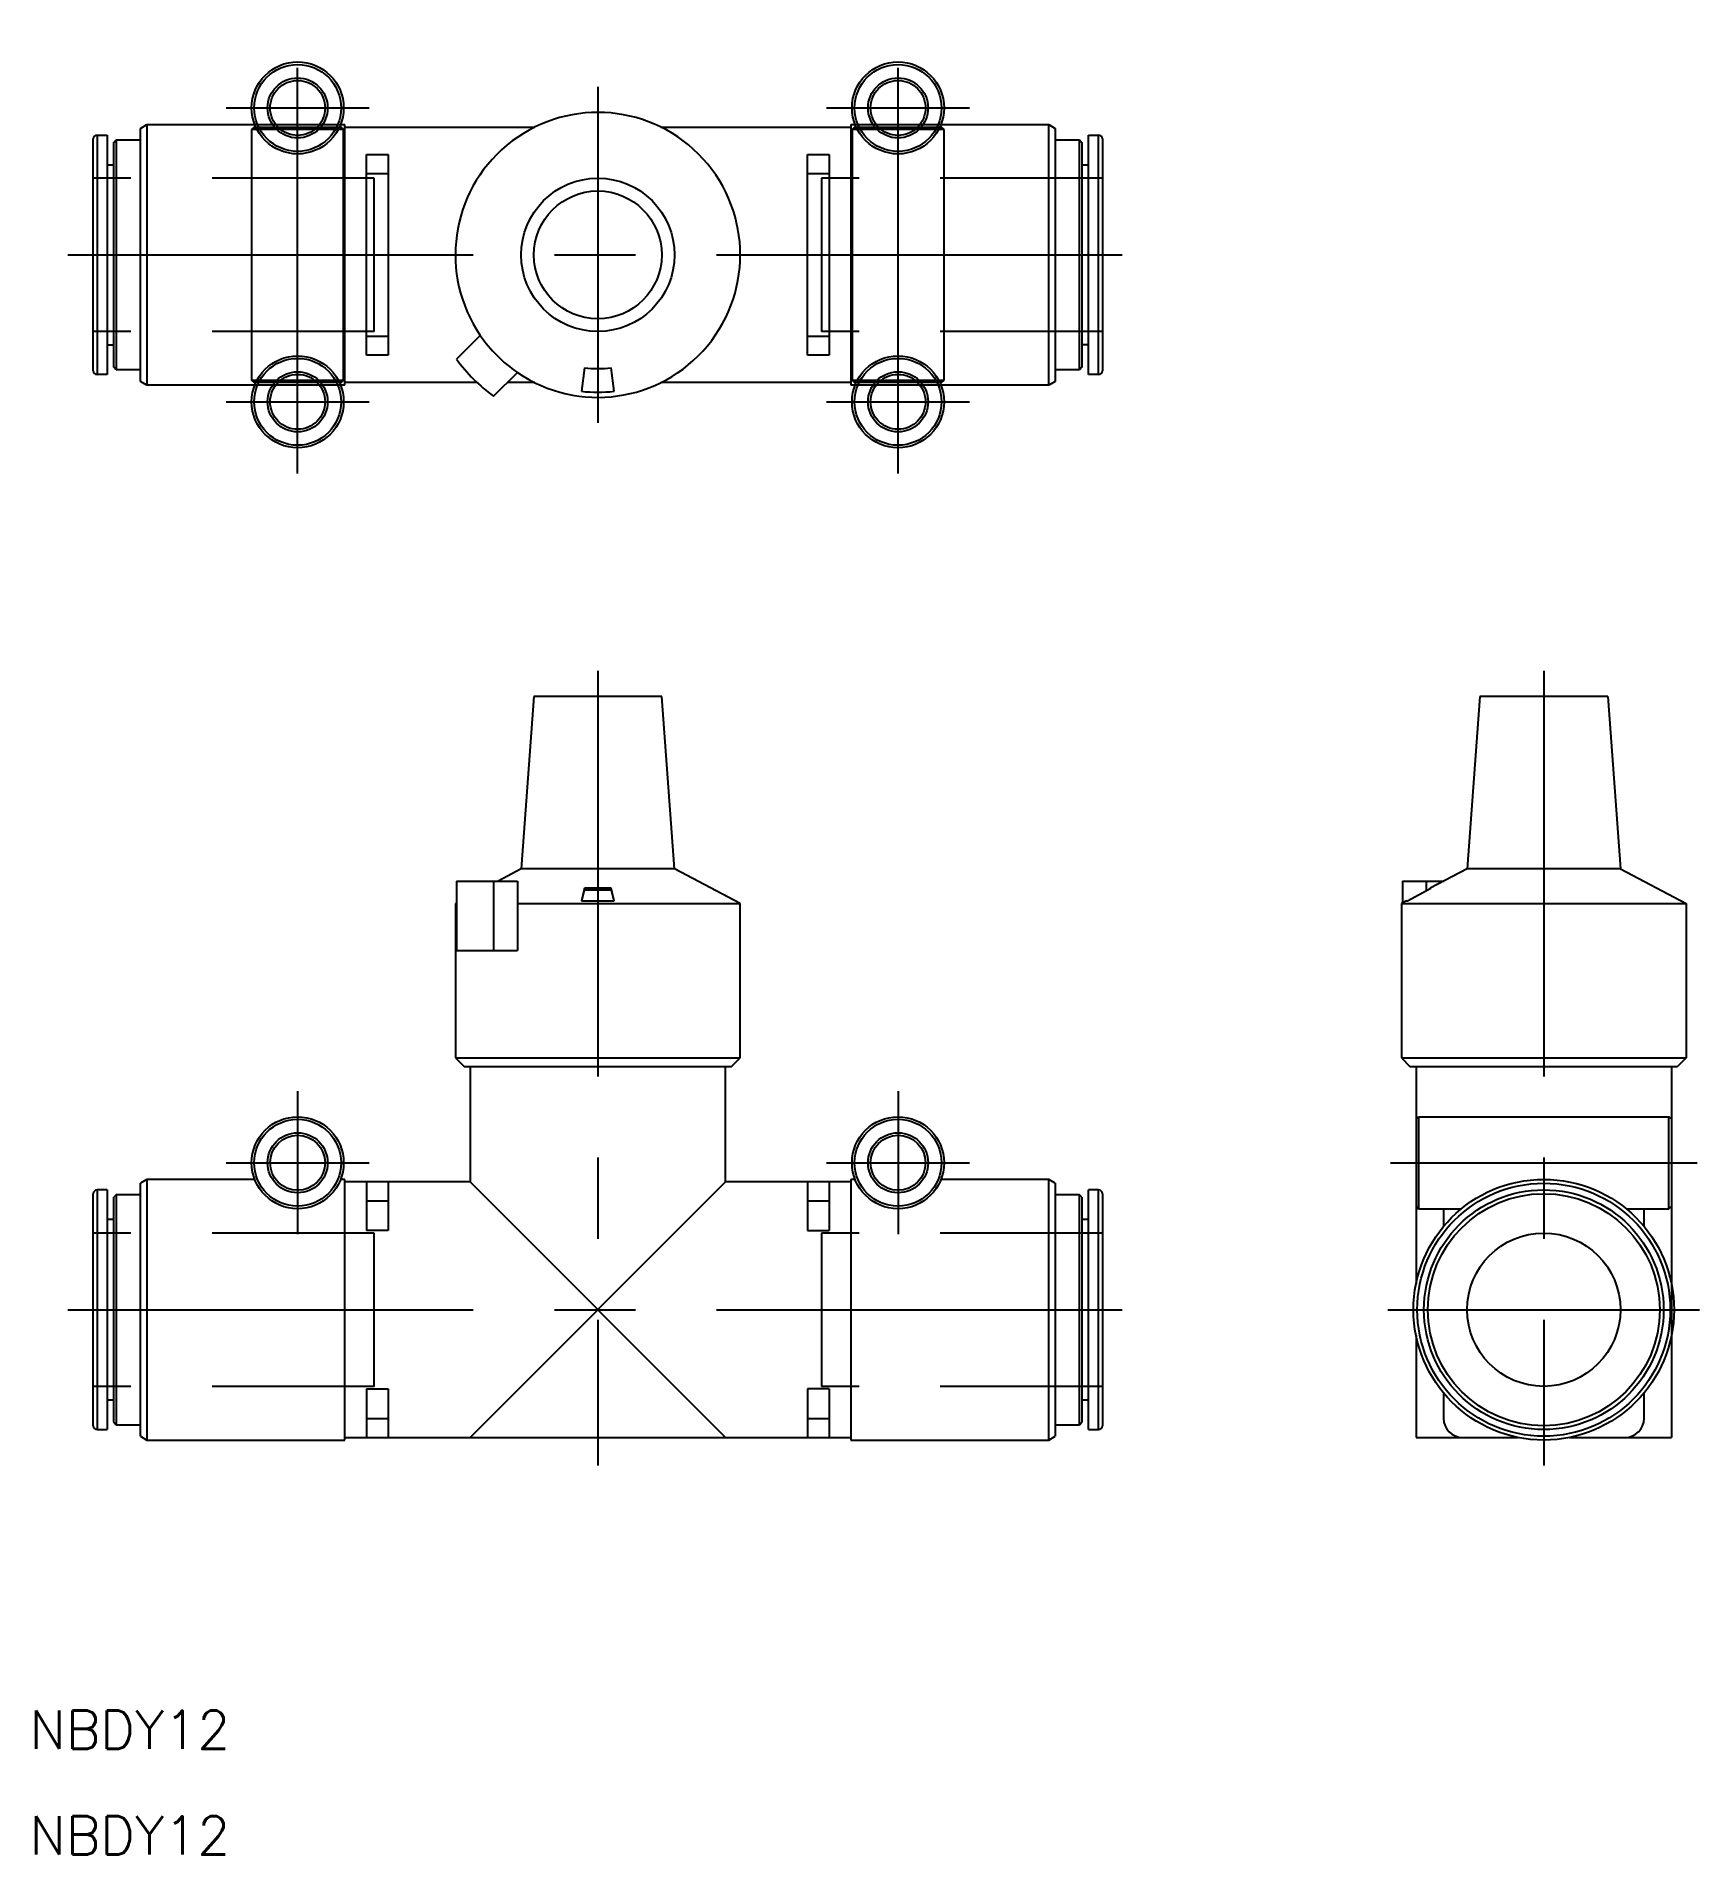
# Model space of a CAD drawing. Extents: x -44 to 86, y -33 to 110.
import ezdxf

# ---------------------------------------------------------------- set-up
doc = ezdxf.new("R2010")
doc.units = 0
for name, pattern in [('CENTER', [50.8, 31.75, -6.35, 6.35, -6.35]), ('DASHED', [19.05, 12.7, -6.35]), ('PHANTOM', [63.5, 31.75, -6.35, 6.35, -6.35, 6.35, -6.35])]:
    doc.linetypes.add(name, pattern=pattern)
doc.layers.get('0').update_dxf_attribs({"linetype": 'CONTINUOUS'})
doc.layers.add('CENTER', color=1, linetype='CENTER')
doc.styles.get("Standard").update_dxf_attribs({"font": 'txt.shx', "height": 3, "bigfont": 'bigfont.shx'})

msp = doc.modelspace()

# ---------------------------------------------------------------- linework, layer by layer
at = {"color": 7, "linetype": 'CONTINUOUS'}
for p, q in [((-35.8, 102.45), (-35.3, 102.75)), ((-35.3, 102.75), (-35.3, 82.35)), ((-35.3, 102.75), (-19.8, 102.75)), ((-26.9, 102.55), (-27.1, 102.35)), ((-26.9, 102.55), (-20.1, 102.55)), ((-19.9, 102.35), (-20.1, 102.55)), ((-19.8, 82.35), (-19.8, 102.75)), ((-19.8, 102.55), (-4.93, 102.55)), ((4.93, 102.55), (19.8, 102.55)), ((19.8, 102.75), (19.8, 82.35)), ((19.8, 102.75), (35.3, 102.75)), ((20.1, 102.55), (19.9, 102.35)), ((20.1, 102.55), (26.9, 102.55)), ((27.1, 102.35), (26.9, 102.55)), ((35.3, 82.35), (35.3, 102.75)), ((35.3, 102.75), (35.8, 102.45)), ((-39.5, 83.48), (-39.5, 101.62)), ((-39.2, 101.93), (-39.2, 83.18)), ((-39.2, 101.93), (-38.4, 101.93)), ((-38.4, 101.93), (-38.4, 83.18)), ((-37.9, 101.35), (-37.7, 101.55)), ((-37.9, 83.75), (-37.9, 101.35)), ((-37.7, 101.55), (-37.7, 83.55)), ((-37.7, 101.55), (-35.8, 101.55)), ((-35.8, 82.65), (-35.8, 102.45)), ((-19.9, 102.35), (-27.1, 102.35)), ((-27.1, 102.35), (-27.1, 82.75)), ((-19.9, 82.75), (-19.9, 102.35)), ((27.1, 102.35), (19.9, 102.35)), ((19.9, 102.35), (19.9, 82.75)), ((27.1, 82.75), (27.1, 102.35)), ((35.8, 102.45), (35.8, 82.65)), ((35.8, 101.55), (37.7, 101.55)), ((37.7, 83.55), (37.7, 101.55)), ((37.7, 101.55), (37.9, 101.35)), ((37.9, 101.35), (37.9, 83.75)), ((38.4, 83.18), (38.4, 101.93)), ((38.4, 101.93), (39.2, 101.93)), ((39.2, 83.18), (39.2, 101.93)), ((39.5, 101.62), (39.5, 83.48)), ((-18.1, 84.7), (-18.1, 100.4)), ((-18.1, 100.4), (-16.4, 100.4)), ((-16.4, 100.4), (-16.4, 84.7)), ((16.4, 84.7), (16.4, 100.4)), ((16.4, 100.4), (18.1, 100.4)), ((18.1, 100.4), (18.1, 84.7)), ((-38.4, 99.6), (-37.9, 99.6)), ((-16.4, 98.9), (-18.1, 98.9)), ((18.1, 98.9), (16.4, 98.9)), ((37.9, 99.6), (38.4, 99.6)), ((-38.4, 85.5), (-37.9, 85.5)), ((-18.1, 86.2), (-16.4, 86.2)), ((-9.2, 86.25), (-11.06, 84.39)), ((16.4, 86.2), (18.1, 86.2)), ((38.4, 85.5), (37.9, 85.5)), ((-16.4, 84.7), (-18.1, 84.7)), ((18.1, 84.7), (16.4, 84.7)), ((-38.4, 83.18), (-39.2, 83.18)), ((-37.7, 83.55), (-37.9, 83.75)), ((-35.8, 83.55), (-37.7, 83.55)), ((-35.3, 82.35), (-35.8, 82.65)), ((-27.1, 82.75), (-19.9, 82.75)), ((-27.1, 82.75), (-26.9, 82.55)), ((-20.1, 82.55), (-26.9, 82.55)), ((-20.1, 82.55), (-19.9, 82.75)), ((-9.44, 82.55), (-19.8, 82.55)), ((-8.16, 81.49), (-6.3, 83.35)), ((-4.93, 82.55), (-7.1, 82.55)), ((-1.05, 83.71), (-1.27, 81.88)), ((1.27, 81.88), (1.05, 83.71)), ((19.8, 82.55), (4.93, 82.55)), ((19.9, 82.75), (27.1, 82.75)), ((19.9, 82.75), (20.1, 82.55)), ((26.9, 82.55), (20.1, 82.55)), ((26.9, 82.55), (27.1, 82.75)), ((35.8, 82.65), (35.3, 82.35)), ((37.7, 83.55), (35.8, 83.55)), ((37.9, 83.75), (37.7, 83.55)), ((39.2, 83.18), (38.4, 83.18)), ((-19.8, 82.35), (-35.3, 82.35)), ((35.3, 82.35), (19.8, 82.35)), ((-5, 58), (-6, 44.5)), ((5, 58), (-5, 58)), ((6, 44.5), (5, 58)), ((69.05, 58), (68.05, 44.5)), ((79.05, 58), (69.05, 58)), ((79.05, 58), (80.05, 44.5)), ((-6, 44.5), (-7.81, 43.55)), ((6, 44.5), (-6, 44.5)), ((11.15, 41.8), (6, 44.5)), ((68.05, 44.5), (65.15, 42.98)), ((80.05, 44.5), (68.05, 44.5)), ((80.05, 44.5), (85.2, 41.8)), ((-11.06, 43.55), (-8.16, 43.55)), ((-11.06, 43.55), (-11.06, 38.1)), ((-8.16, 43.55), (-8.16, 38.1)), ((-8.16, 43.55), (-6.3, 43.55)), ((-6.3, 43.55), (-6.3, 38.1)), ((-1.05, 42.98), (-1.27, 42.01)), ((-1.24, 42.01), (-1.05, 42.87)), ((-1.05, 42.87), (-1.05, 42.98)), ((1.05, 42.98), (-1.05, 42.98)), ((-1.05, 42.87), (1.05, 42.87)), ((1.27, 42.01), (1.05, 42.98)), ((1.05, 42.87), (1.05, 42.98)), ((1.05, 42.87), (1.24, 42.01)), ((62.99, 43.55), (66.24, 43.55)), ((62.99, 43.55), (62.99, 41.85)), ((63.38, 42.01), (65.21, 42.98)), ((64.85, 43.55), (64.85, 42.79)), ((65.21, 42.98), (65.15, 42.98)), ((65.15, 42.98), (65.15, 42.95)), ((-11.06, 41.85), (-11.15, 41.8)), ((-11.15, 41.8), (-11.06, 41.8)), ((-11.15, 41.8), (-11.15, 29.7)), ((-6.3, 41.8), (11.15, 41.8)), ((-1.27, 42.01), (1.27, 42.01)), ((11.15, 29.7), (11.15, 41.8)), ((63.3, 42.01), (62.9, 41.8)), ((62.9, 41.8), (85.2, 41.8)), ((62.9, 41.8), (62.9, 29.7)), ((63.3, 42.01), (63.38, 42.01)), ((85.2, 41.8), (85.2, 29.7)), ((-11.06, 38.1), (-8.16, 38.1)), ((-8.16, 38.1), (-6.3, 38.1)), ((-11.15, 29.7), (11.15, 29.7)), ((-11.15, 29.7), (-10.45, 29)), ((10.45, 29), (-10.45, 29)), ((-10, 29), (-10, 20)), ((10, 20), (10, 29)), ((10.45, 29), (11.15, 29.7)), ((62.9, 29.7), (85.2, 29.7)), ((62.9, 29.7), (63.6, 29)), ((84.5, 29), (63.6, 29)), ((64.05, 29), (64.05, 12.01)), ((84.05, 29), (84.05, 0)), ((85.2, 29.7), (84.5, 29)), ((64.05, 24.9), (64.25, 25.1)), ((64.25, 25.1), (64.25, 17.9)), ((64.25, 25.1), (83.85, 25.1)), ((83.85, 17.9), (83.85, 25.1)), ((83.85, 25.1), (84.05, 24.9)), ((-35.3, 20.2), (-35.8, 19.9)), ((-35.3, 20.2), (-35.3, -0.2)), ((-26.86, 20.2), (-35.3, 20.2)), ((-19.8, 20.2), (-20.14, 20.2)), ((-19.8, -0.2), (-19.8, 20.2)), ((-10, 20), (-19.8, 20)), ((-18.1, 20), (-18.1, 16.19)), ((-16.4, 20), (-16.4, 16.19)), ((-10, 20), (10, 0)), ((-10, 0), (10, 20)), ((19.8, 20), (10, 20)), ((16.4, 20), (16.4, 16.19)), ((18.1, 20), (18.1, 16.19)), ((19.8, 20.2), (19.8, -0.2)), ((20.14, 20.2), (19.8, 20.2)), ((35.3, 20.2), (26.86, 20.2)), ((35.3, -0.2), (35.3, 20.2)), ((35.8, 19.9), (35.3, 20.2)), ((-39.5, 0.92), (-39.5, 19.07)), ((-39.2, 19.37), (-39.2, 0.62)), ((-38.4, 19.37), (-39.2, 19.37)), ((-38.4, 19.37), (-38.4, 0.62)), ((-37.7, 19), (-37.9, 18.8)), ((-37.9, 1.2), (-37.9, 18.8)), ((-37.7, 19), (-37.7, 1)), ((-35.8, 19), (-37.7, 19)), ((-35.8, 0.1), (-35.8, 19.9)), ((-16.4, 18.5), (-18.1, 18.5)), ((18.1, 18.5), (16.4, 18.5)), ((35.8, 19.9), (35.8, 0.1)), ((37.7, 19), (35.8, 19)), ((37.7, 1), (37.7, 19)), ((37.9, 18.8), (37.7, 19)), ((37.9, 18.8), (37.9, 1.2)), ((38.4, 0.62), (38.4, 19.37)), ((39.2, 19.37), (38.4, 19.37)), ((39.2, 0.62), (39.2, 19.37)), ((39.5, 19.07), (39.5, 0.92)), ((64.05, 18.1), (64.25, 17.9)), ((64.25, 17.9), (67.6, 17.9)), ((66.2, 17.9), (66.2, 16.51)), ((80.5, 17.9), (83.85, 17.9)), ((81.9, 16.51), (81.9, 17.9)), ((83.85, 17.9), (84.05, 18.1)), ((-37.9, 17.05), (-38.4, 17.05)), ((-16.4, 16.19), (-18.1, 16.19)), ((16.4, 16.19), (18.1, 16.19)), ((38.4, 17.05), (37.9, 17.05)), ((64.05, 7.99), (64.05, 0)), ((-38.4, 2.95), (-37.9, 2.95)), ((-18.1, 3.81), (-18.1, 0)), ((-18.1, 3.81), (-16.4, 3.81)), ((-16.4, 3.81), (-16.4, 0)), ((16.4, 3.81), (16.4, 0)), ((18.1, 3.81), (16.4, 3.81)), ((18.1, 3.81), (18.1, 0)), ((37.9, 2.95), (38.4, 2.95)), ((66.2, 3.49), (66.2, 1.5)), ((81.9, 1.5), (81.9, 3.49)), ((-18.1, 1.5), (-16.4, 1.5)), ((16.4, 1.5), (18.1, 1.5)), ((-39.2, 0.62), (-38.4, 0.62)), ((-37.9, 1.2), (-37.7, 1)), ((-37.7, 1), (-35.8, 1)), ((-35.8, 0.1), (-35.3, -0.2)), ((-19.8, 0), (19.8, 0)), ((35.3, -0.2), (35.8, 0.1)), ((35.8, 1), (37.7, 1)), ((37.7, 1), (37.9, 1.2)), ((38.4, 0.62), (39.2, 0.62)), ((64.05, 0), (72.04, 0)), ((76.06, 0), (84.05, 0)), ((-35.3, -0.2), (-19.8, -0.2)), ((19.8, -0.2), (35.3, -0.2))]:
    msp.add_line(p, q, dxfattribs=at)
at = {"color": 3, "linetype": 'DASHED'}
for p, q in [((-17.5, 98.55), (-39.5, 98.55)), ((-17.5, 86.55), (-17.5, 98.55)), ((39.5, 98.55), (17.5, 98.55)), ((17.5, 98.55), (17.5, 86.55)), ((-17.5, 86.55), (-39.5, 86.55)), ((39.5, 86.55), (17.5, 86.55)), ((-17.5, 16), (-39.5, 16)), ((-17.5, 4), (-17.5, 16)), ((39.5, 16), (17.5, 16)), ((17.5, 16), (17.5, 4)), ((-17.5, 4), (-39.5, 4)), ((39.5, 4), (17.5, 4))]:
    msp.add_line(p, q, dxfattribs=at)
at = {"color": 3, "linetype": 'PHANTOM'}
for centre, radius in [((-23.5, 104.05), 3.6), ((-23.5, 104.05), 3.4), ((23.5, 104.05), 3.6), ((23.5, 104.05), 3.4), ((-23.5, 104.05), 2.35), ((-23.5, 104.05), 2.15), ((23.5, 104.05), 2.35), ((23.5, 104.05), 2.15), ((-23.5, 81.05), 3.6), ((-23.5, 81.05), 3.4), ((23.5, 81.05), 3.6), ((23.5, 81.05), 3.4), ((-23.5, 81.05), 2.35), ((-23.5, 81.05), 2.15), ((23.5, 81.05), 2.35), ((23.5, 81.05), 2.15)]:
    msp.add_circle(centre, radius, dxfattribs=at)
at = {"color": 7, "linetype": 'CONTINUOUS'}
for centre, radius in [((0, 92.55), 6), ((0, 92.55), 5), ((-23.5, 21.5), 3.6), ((-23.5, 21.5), 3.4), ((23.5, 21.5), 3.6), ((23.5, 21.5), 3.4), ((-23.5, 21.5), 2.35), ((-23.5, 21.5), 2.15), ((23.5, 21.5), 2.35), ((23.5, 21.5), 2.15), ((74.05, 10), 10.2), ((74.05, 10), 9.9), ((74.05, 10), 9.38), ((74.05, 10), 9.08), ((74.05, 10), 6)]:
    msp.add_circle(centre, radius, dxfattribs=at)
for centre, radius, start, end in [((0, 92.55), 11.15, 235.5945, 214.4055), ((-39.2, 101.62), 0.3, 90, 180), ((39.2, 101.62), 0.3, 0, 90), ((0, 92.55), 11.15, 214.4055, 235.5945), ((0, 92.55), 13.75, 216.4258, 233.5742), ((-39.2, 83.48), 0.3, 180, 270), ((0, 92.55), 8.9, 263.22, 276.78), ((39.2, 83.48), 0.3, 270, 0), ((0, 92.55), 10.75, 263.22, 276.78), ((-39.2, 19.07), 0.3, 90, 180), ((39.2, 19.07), 0.3, 0, 90), ((67.7, 1.5), 1.5, 180, 270), ((80.4, 1.5), 1.5, 270, 0), ((-39.2, 0.92), 0.3, 180, 270), ((39.2, 0.92), 0.3, 270, 0)]:
    msp.add_arc(centre, radius, start, end, dxfattribs=at)
at = {"layer": 'CENTER', "color": 1, "linetype": 'CENTER'}
for p, q in [((-23.5, 75.45), (-23.5, 109.65)), ((23.5, 75.45), (23.5, 109.65)), ((0, 105.7), (0, 79.4)), ((-29.1, 104.05), (-17.9, 104.05)), ((17.9, 104.05), (29.1, 104.05)), ((-41.5, 92.55), (41.5, 92.55)), ((-29.1, 81.05), (-17.9, 81.05)), ((17.9, 81.05), (29.1, 81.05)), ((0, 60), (0, -2.2)), ((74.05, 60), (74.05, -2.2)), ((-23.5, 27.1), (-23.5, 15.9)), ((23.5, 27.1), (23.5, 15.9)), ((-29.1, 21.5), (-17.9, 21.5)), ((17.9, 21.5), (29.1, 21.5)), ((62.05, 21.5), (86.05, 21.5)), ((-41.5, 10), (41.5, 10)), ((61.85, 10), (86.25, 10))]:
    msp.add_line(p, q, dxfattribs=at)

# ---------------------------------------------------------------- texts
at = {"color": 7, "linetype": 'CONTINUOUS'}
for p in [(-44.47, -24.37), (-44.47, -32.64)]:
    msp.add_text('NBDY12', height=3, dxfattribs=at).set_placement(p)

doc.saveas('drawing.dxf')
